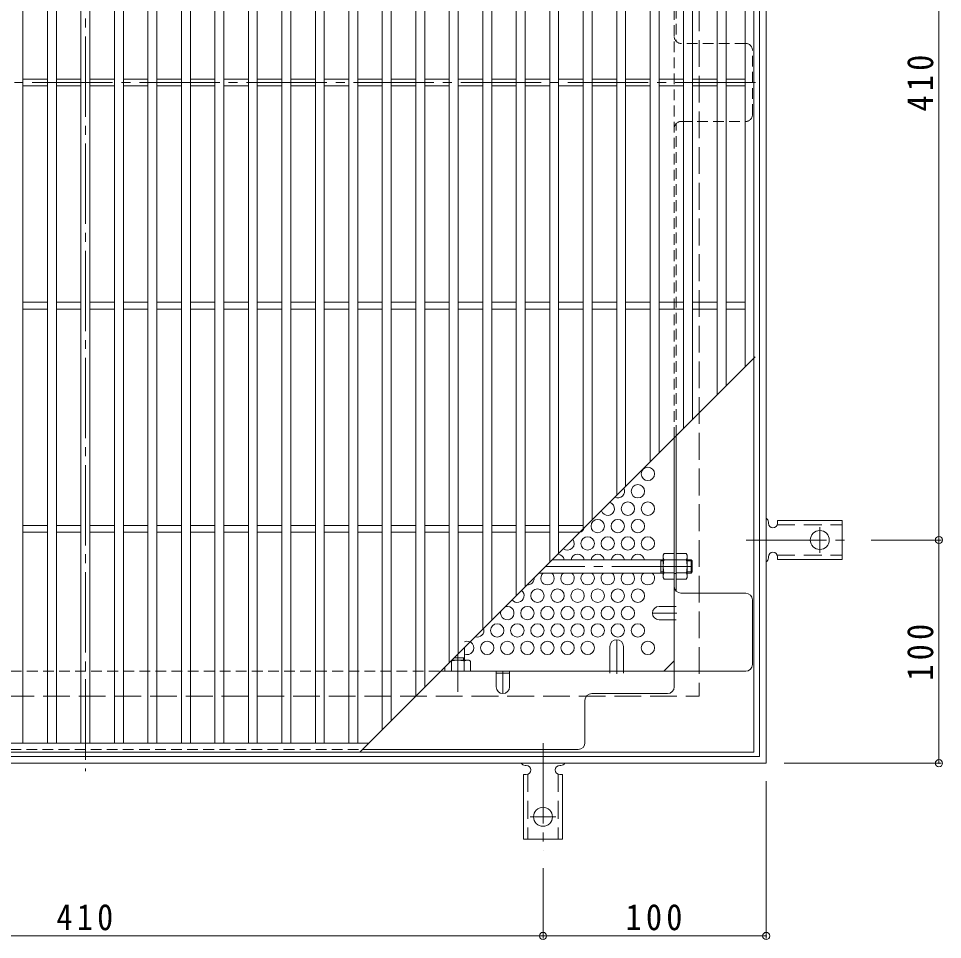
# Model space of a CAD drawing. Units: millimetres at full size, sheet at 1:4. Extents: x -932 to 1022, y -779 to 757.
# Drawn here: x -527.3 to -113.3, y -59.4 to 353.3 of the extents above; entities that cross this region are included whole.
import ezdxf

# ---------------------------------------------------------------- set-up
doc = ezdxf.new("R2010")
doc.units = ezdxf.units.MM
doc.header["$LTSCALE"] = 4
doc.header["$PDMODE"] = 32
doc.header["$PDSIZE"] = 3.2
for name, pattern in [('CHAIN1', [8, 5, -1, 1, -1]), ('CHAIN2', [12, 9, -1, 1, -1]), ('DASHED1', [1.8, 1.2, -0.6]), ('DASHED2', [3, 2, -1]), ('DASHED3', [4, 3, -1])]:
    doc.linetypes.add(name, pattern=pattern)
for name, color, linetype, lineweight in [('A-1_躯体', 3, 'Continuous', 9), ('A-2_仕上', 3, 'Continuous', 9), ('A-4_その他', 7, 'Continuous', 9), ('A-6_寸法', 2, 'Continuous', 9), ('A-7_ハッチ', 2, 'Continuous', 9), ('A-8_記号', 2, 'Continuous', 9), ('A-A_ﾊｯﾁ-ﾜｸ', 3, 'Continuous', 9), ('A-B_ﾊｯﾁ', 2, 'Continuous', 9)]:
    doc.layers.add(name, color=color, linetype=linetype, lineweight=lineweight)
doc.styles.add('ＭＳ ゴシック', font='')
doc.styles.get('ＭＳ ゴシック').set_extended_font_data('MS Gothic')

msp = doc.modelspace()

# ---------------------------------------------------------------- linework, layer by layer
at = {"layer": 'A-1_躯体', "color": 2}
for p, q in [((-192.292, 629.615), (-192.292, 19.615)), ((-195.292, 626.615), (-195.292, 22.615)), ((-195.292, 22.615), (-799.292, 22.615)), ((-192.292, 19.615), (-802.292, 19.615))]:
    msp.add_line(p, q, dxfattribs=at)
at = {"layer": 'A-1_躯体', "color": 2, "linetype": 'DASHED3'}
for p in [(-222.292, 599.615), (-772.292, 49.615)]:
    msp.add_line(p, (-222.292, 49.615), dxfattribs=at)
at = {"layer": 'A-1_躯体', "linetype": 'CHAIN2'}
for p, q in [((-225.492, 107.812), (-291.095, 107.812)), ((-330.492, 68.416), (-330.492, 51.579))]:
    msp.add_line(p, q, dxfattribs=at)
at = {"layer": 'A-1_躯体'}
for p, q in [((-238.492, 110.812), (-288.095, 110.812)), ((-239.492, 104.812), (-239.492, 110.812)), ((-239.492, 110.312), (-238.492, 110.312)), ((-225.992, 110.812), (-227.692, 110.812)), ((-227.692, 110.312), (-225.492, 110.312)), ((-225.992, 104.812), (-225.992, 110.812)), ((-225.992, 110.812), (-225.492, 110.312)), ((-225.492, 105.312), (-225.492, 110.312)), ((-238.492, 104.812), (-294.095, 104.812)), ((-239.492, 105.312), (-238.492, 105.312)), ((-227.692, 105.312), (-225.492, 105.312)), ((-225.992, 104.812), (-227.692, 104.812)), ((-225.992, 104.812), (-225.492, 105.312)), ((-327.492, 71.416), (-327.492, 65.812)), ((-332.095, 66.812), (-327.492, 66.812)), ((-327.992, 66.812), (-327.992, 65.812)), ((-332.992, 65.916), (-332.992, 65.812))]:
    msp.add_line(p, q, dxfattribs=at)
at = {"layer": 'A-2_仕上'}
for p, q in [((-525.291, 28.615), (-525.291, 620.615)), ((-514.291, 28.615), (-514.291, 620.615)), ((-510.291, 28.615), (-510.291, 620.615)), ((-499.29, 28.615), (-499.29, 620.615)), ((-495.291, 28.615), (-495.291, 620.615)), ((-484.291, 28.615), (-484.291, 620.615)), ((-480.291, 28.615), (-480.291, 620.615)), ((-469.291, 28.615), (-469.291, 620.615)), ((-465.291, 28.615), (-465.291, 620.615)), ((-454.291, 28.615), (-454.291, 620.615)), ((-450.291, 28.615), (-450.291, 620.615)), ((-439.291, 28.615), (-439.291, 620.615)), ((-435.291, 28.615), (-435.291, 620.615)), ((-424.291, 28.615), (-424.291, 620.615)), ((-420.291, 28.615), (-420.291, 620.615)), ((-409.291, 28.615), (-409.291, 620.615)), ((-405.291, 28.615), (-405.291, 620.615)), ((-394.291, 28.615), (-394.291, 620.615)), ((-390.291, 28.615), (-390.291, 620.615)), ((-379.291, 28.615), (-379.291, 620.615)), ((-375.291, 28.615), (-375.291, 620.615)), ((-364.291, 34.617), (-364.291, 620.615)), ((-360.291, 38.616), (-360.291, 620.615)), ((-349.291, 49.616), (-349.291, 620.615)), ((-345.291, 53.616), (-345.291, 620.615)), ((-334.291, 64.616), (-334.291, 620.615)), ((-330.291, 68.616), (-330.291, 620.615)), ((-319.291, 79.617), (-319.291, 620.615)), ((-315.291, 83.616), (-315.291, 620.615)), ((-304.291, 94.616), (-304.291, 620.615)), ((-300.292, 98.616), (-300.292, 620.615)), ((-289.291, 109.616), (-289.291, 620.615)), ((-285.292, 620.615), (-285.292, 113.616)), ((-274.291, 620.615), (-274.291, 124.616)), ((-270.292, 620.615), (-270.292, 128.615)), ((-259.291, 620.615), (-259.291, 139.616)), ((-255.292, 620.615), (-255.292, 143.615)), ((-244.292, 620.615), (-244.292, 154.616)), ((-240.292, 620.615), (-240.292, 158.615)), ((-229.292, 169.616), (-229.292, 620.615)), ((-225.292, 173.615), (-225.292, 620.615)), ((-214.292, 184.615), (-214.292, 620.615)), ((-210.293, 188.615), (-210.293, 620.615)), ((-201.792, 197.115), (-201.792, 620.615)), ((-525.291, 326.115), (-514.291, 326.115)), ((-525.291, 323.115), (-514.291, 323.115)), ((-510.291, 326.115), (-499.29, 326.115)), ((-510.291, 323.115), (-499.29, 323.115)), ((-495.291, 326.115), (-484.291, 326.115)), ((-495.291, 323.115), (-484.291, 323.115)), ((-480.291, 326.115), (-469.291, 326.115)), ((-480.291, 323.115), (-469.291, 323.115)), ((-465.291, 326.115), (-454.291, 326.115)), ((-465.291, 323.115), (-454.291, 323.115)), ((-450.291, 326.115), (-439.291, 326.115)), ((-450.291, 323.115), (-439.291, 323.115)), ((-435.291, 326.115), (-424.291, 326.115)), ((-435.291, 323.115), (-424.291, 323.115)), ((-420.291, 326.115), (-409.291, 326.115)), ((-420.291, 323.115), (-409.291, 323.115)), ((-405.291, 326.115), (-394.291, 326.115)), ((-405.291, 323.115), (-394.291, 323.115)), ((-390.291, 326.115), (-379.291, 326.115)), ((-390.291, 323.115), (-379.291, 323.115)), ((-375.291, 326.115), (-364.291, 326.115)), ((-375.291, 323.115), (-364.291, 323.115)), ((-360.291, 326.115), (-349.291, 326.115)), ((-360.291, 323.115), (-349.291, 323.115)), ((-345.291, 326.115), (-334.291, 326.115)), ((-345.291, 323.115), (-334.291, 323.115)), ((-330.291, 326.115), (-319.291, 326.115)), ((-330.291, 323.115), (-319.291, 323.115)), ((-315.291, 326.115), (-304.291, 326.115)), ((-315.291, 323.115), (-304.291, 323.115)), ((-300.292, 326.115), (-289.291, 326.115)), ((-300.292, 323.115), (-289.291, 323.115)), ((-285.292, 326.115), (-274.291, 326.115)), ((-285.292, 323.115), (-274.291, 323.115)), ((-270.292, 326.115), (-259.291, 326.115)), ((-270.292, 323.115), (-259.291, 323.115)), ((-255.292, 326.115), (-244.292, 326.115)), ((-255.292, 323.115), (-244.292, 323.115)), ((-240.292, 326.115), (-229.292, 326.115)), ((-240.292, 323.115), (-229.292, 323.115)), ((-225.292, 326.115), (-214.292, 326.115)), ((-225.292, 323.115), (-214.292, 323.115)), ((-210.293, 326.115), (-201.792, 326.115)), ((-210.293, 323.115), (-201.792, 323.115)), ((-525.291, 226.115), (-514.291, 226.115)), ((-510.291, 226.115), (-499.29, 226.115)), ((-495.291, 226.115), (-484.291, 226.115)), ((-480.291, 226.115), (-469.291, 226.115)), ((-465.291, 226.115), (-454.291, 226.115)), ((-450.291, 226.115), (-439.291, 226.115)), ((-435.291, 226.115), (-424.291, 226.115)), ((-420.291, 226.115), (-409.291, 226.115)), ((-405.291, 226.115), (-394.291, 226.115)), ((-390.291, 226.115), (-379.291, 226.115)), ((-375.291, 226.115), (-364.291, 226.115)), ((-360.291, 226.115), (-349.291, 226.115)), ((-345.291, 226.115), (-334.291, 226.115)), ((-330.291, 226.115), (-319.291, 226.115)), ((-315.291, 226.115), (-304.291, 226.115)), ((-300.292, 226.115), (-289.291, 226.115)), ((-285.292, 226.115), (-274.291, 226.115)), ((-270.292, 226.115), (-259.291, 226.115)), ((-255.292, 226.115), (-244.292, 226.115)), ((-240.292, 226.115), (-229.292, 226.115)), ((-225.292, 226.115), (-214.292, 226.115)), ((-210.293, 226.115), (-201.792, 226.115)), ((-525.291, 223.115), (-514.291, 223.115)), ((-510.291, 223.115), (-499.29, 223.115)), ((-495.291, 223.115), (-484.291, 223.115)), ((-480.291, 223.115), (-469.291, 223.115)), ((-465.291, 223.115), (-454.291, 223.115)), ((-450.291, 223.115), (-439.291, 223.115)), ((-435.291, 223.115), (-424.291, 223.115)), ((-420.291, 223.115), (-409.291, 223.115)), ((-405.291, 223.115), (-394.291, 223.115)), ((-390.291, 223.115), (-379.291, 223.115)), ((-375.291, 223.115), (-364.291, 223.115)), ((-360.291, 223.115), (-349.291, 223.115)), ((-345.291, 223.115), (-334.291, 223.115)), ((-330.291, 223.115), (-319.291, 223.115)), ((-315.291, 223.115), (-304.291, 223.115)), ((-300.292, 223.115), (-289.291, 223.115)), ((-285.292, 223.115), (-274.291, 223.115)), ((-270.292, 223.115), (-259.291, 223.115)), ((-255.292, 223.115), (-244.292, 223.115)), ((-240.292, 223.115), (-229.292, 223.115)), ((-225.292, 223.115), (-214.292, 223.115)), ((-210.293, 223.115), (-201.792, 223.115)), ((-197.292, 201.616), (-374.292, 24.616)), ((-525.291, 126.115), (-514.291, 126.115)), ((-510.291, 126.115), (-499.29, 126.115)), ((-495.291, 126.115), (-484.291, 126.115)), ((-480.291, 126.115), (-469.291, 126.115)), ((-465.291, 126.115), (-454.291, 126.115)), ((-450.291, 126.115), (-439.291, 126.115)), ((-435.291, 126.115), (-424.291, 126.115)), ((-420.291, 126.115), (-409.291, 126.115)), ((-405.291, 126.115), (-394.291, 126.115)), ((-390.291, 126.115), (-379.291, 126.115)), ((-375.291, 126.115), (-364.291, 126.115)), ((-360.291, 126.115), (-349.291, 126.115)), ((-345.291, 126.115), (-334.291, 126.115)), ((-330.291, 126.115), (-319.291, 126.115)), ((-315.291, 126.115), (-304.291, 126.115)), ((-300.292, 126.115), (-289.291, 126.115)), ((-285.292, 126.115), (-274.291, 126.115)), ((-525.291, 123.115), (-514.291, 123.115)), ((-510.291, 123.115), (-499.29, 123.115)), ((-495.291, 123.115), (-484.291, 123.115)), ((-480.291, 123.115), (-469.291, 123.115)), ((-465.291, 123.115), (-454.291, 123.115)), ((-450.291, 123.115), (-439.291, 123.115)), ((-435.291, 123.115), (-424.291, 123.115)), ((-420.291, 123.115), (-409.291, 123.115)), ((-405.291, 123.115), (-394.291, 123.115)), ((-390.291, 123.115), (-379.291, 123.115)), ((-375.291, 123.115), (-364.291, 123.115)), ((-360.291, 123.115), (-349.291, 123.115)), ((-345.291, 123.115), (-334.291, 123.115)), ((-330.291, 123.115), (-319.291, 123.115)), ((-315.291, 123.115), (-304.291, 123.115)), ((-300.292, 123.115), (-289.291, 123.115)), ((-285.292, 123.115), (-275.792, 123.115)), ((-370.292, 28.615), (-796.792, 28.615))]:
    msp.add_line(p, q, dxfattribs=at)
msp.add_lwpolyline([(-796.792, 624.615), (-197.791, 624.615), (-197.791, 24.615), (-796.792, 24.615)], dxfattribs=at)
at = {"layer": 'A-4_その他'}
for p, q in [((-114.914, 119.615), (-114.914, 529.615)), ((-113.714, 119.615), (-145.292, 119.615)), ((-114.914, 19.615), (-114.914, 119.615)), ((-113.714, 19.615), (-184.292, 19.615)), ((-192.292, -58.962), (-192.292, 11.615)), ((-292.292, -58.962), (-292.292, -27.385)), ((-702.291, -57.762), (-292.292, -57.762)), ((-292.292, -57.762), (-192.292, -57.762))]:
    msp.add_line(p, q, dxfattribs=at)
for p in [(-114.914, 119.615), (-114.914, 19.615), (-292.292, -57.762), (-192.292, -57.762)]:
    msp.add_point(p, dxfattribs=at)
at = {"layer": 'A-6_寸法'}
for centre in [(-245.292, 149.245), (-249.792, 141.451), (-254.292, 133.657), (-245.292, 133.657), (-267.792, 125.863), (-258.792, 125.863), (-249.792, 125.863), (-272.292, 118.068), (-263.292, 118.068), (-254.292, 118.068), (-245.292, 118.068), (-294.792, 94.686), (-285.792, 94.686), (-276.792, 94.686), (-267.792, 94.686), (-258.792, 94.686), (-249.792, 94.686), (-299.292, 86.891), (-290.292, 86.891), (-281.292, 86.891), (-272.292, 86.891), (-263.292, 86.891), (-254.292, 86.891), (-312.792, 79.097), (-303.792, 79.097), (-294.792, 79.097), (-285.792, 79.097), (-276.792, 79.097), (-267.792, 79.097), (-258.792, 79.097), (-249.792, 79.097), (-317.292, 71.303), (-308.292, 71.303), (-299.292, 71.303), (-290.292, 71.303), (-281.292, 71.303), (-272.292, 71.303), (-245.292, 71.303)]:
    msp.add_circle(centre, 3, dxfattribs=at)
for centre, start, end in [((-258.792, 141.451), 243.34421, 26.65579), ((-263.292, 133.657), 197.50106, 72.49894), ((-276.792, 125.863), 287.0224, 342.9776), ((-281.292, 118.068), 231.12362, 38.87638), ((-285.792, 110.274), 10.32692, 87.05033), ((-276.792, 110.274), 10.32692, 169.67308), ((-267.792, 110.274), 10.32692, 169.67308), ((-258.792, 110.274), 10.32692, 169.67308), ((-249.792, 110.274), 10.32692, 169.67308), ((-290.292, 102.48), 128.98227, 51.01773), ((-281.292, 102.48), 128.98227, 51.01773), ((-272.292, 102.48), 128.98227, 51.01773), ((-263.292, 102.48), 128.98227, 51.01773), ((-254.292, 102.48), 128.98227, 51.01773), ((-245.292, 102.48), 128.98227, 51.01773), ((-299.292, 102.48), 267.46036, 2.53964), ((-303.792, 94.686), 219.18152, 50.81848), ((-308.292, 86.891), 163.61779, 106.38221), ((-321.792, 79.097), 252.84161, 17.15839), ((-326.292, 71.303), 246.42182, 113.57818)]:
    msp.add_arc(centre, 3, start, end, dxfattribs=at)
at = {"layer": 'A-7_ハッチ', "linetype": 'CHAIN2'}
for p, q in [((-497.292, 633.212), (-497.292, 16.019)), ((-197.135, 324.615), (-797.017, 324.615))]:
    msp.add_line(p, q, dxfattribs=at)
at = {"layer": 'A-7_ハッチ', "linetype": 'DASHED1'}
for p, q in [((-233.492, 165.416), (-233.492, 595.419)), ((-232.692, 552.462), (-232.692, 343.076)), ((-201.488, 342.116), (-230.492, 342.116)), ((-198.488, 310.115), (-198.488, 339.116)), ((-230.492, 307.115), (-201.488, 307.115)), ((-232.692, 166.216), (-232.692, 306.154)), ((-232.692, 110.812), (-233.492, 110.812)), ((-232.692, 104.612), (-233.492, 104.612)), ((-233.492, 89.891), (-232.692, 89.891)), ((-233.492, 83.891), (-232.692, 83.891)), ((-761.092, 60.812), (-338.095, 60.812)), ((-262.292, 60.812), (-262.292, 60.012)), ((-256.292, 60.812), (-256.292, 60.012)), ((-718.091, 25.812), (-373.095, 25.812))]:
    msp.add_line(p, q, dxfattribs=at)
at = {"layer": 'A-7_ハッチ'}
for p, q in [((-232.692, 96.773), (-232.692, 166.216)), ((-233.492, 53.812), (-233.492, 165.416)), ((-201.488, 95.813), (-230.492, 95.813)), ((-198.488, 63.812), (-198.488, 92.813)), ((-238.104, 60.812), (-233.492, 65.424)), ((-338.095, 60.812), (-201.488, 60.812)), ((-313.292, 60.012), (-307.292, 60.012)), ((-270.493, 50.812), (-236.492, 50.812)), ((-273.493, 28.812), (-273.493, 47.812)), ((-373.095, 25.812), (-276.493, 25.812))]:
    msp.add_line(p, q, dxfattribs=at)
at = {"layer": 'A-7_ハッチ', "linetype": 'DASHED1'}
for centre, start, end in [((-230.492, 345.116), 180, 270), ((-201.488, 339.116), 0, 90), ((-230.492, 304.115), 90, 180), ((-201.488, 310.115), 270, 0)]:
    msp.add_arc(centre, 3, start, end, dxfattribs=at)
at = {"layer": 'A-7_ハッチ'}
for centre, start, end in [((-230.492, 98.813), 180, 270), ((-201.488, 92.813), 0, 90), ((-201.488, 63.812), 270, 0), ((-270.493, 47.812), 90, 180), ((-236.492, 53.812), 270, 0), ((-276.493, 28.812), 270, 0)]:
    msp.add_arc(centre, 3, start, end, dxfattribs=at)
at = {"layer": 'A-8_記号'}
for p, q in [((-240.292, 89.891), (-233.492, 89.891)), ((-240.292, 83.891), (-233.492, 83.891)), ((-262.292, 71.962), (-262.292, 60.812)), ((-256.292, 71.962), (-256.292, 60.812)), ((-313.292, 53.812), (-313.292, 60.812)), ((-307.292, 53.812), (-307.292, 60.812))]:
    msp.add_line(p, q, dxfattribs=at)
at = {"layer": 'A-8_記号', "linetype": 'CHAIN1'}
for p, q in [((-232.292, 86.891), (-243.292, 86.891)), ((-259.292, 59.612), (-259.292, 74.962)), ((-310.292, 60.812), (-310.292, 50.812))]:
    msp.add_line(p, q, dxfattribs=at)
at = {"layer": 'A-8_記号'}
for centre, start, end in [((-240.292, 86.891), 90, 270), ((-259.292, 71.962), 0, 180), ((-310.292, 53.812), 180, 0)]:
    msp.add_arc(centre, 3, start, end, dxfattribs=at)
at = {"layer": 'A-A_ﾊｯﾁ-ﾜｸ'}
for p, q in [((-187.292, 128.366), (-187.292, 127.116)), ((-187.292, 128.366), (-158.292, 128.366)), ((-158.292, 110.866), (-158.292, 128.366)), ((-191.292, 127.616), (-191.292, 127.116)), ((-191.292, 112.12), (-191.292, 111.607)), ((-187.292, 110.866), (-187.292, 112.116)), ((-187.292, 110.866), (-158.292, 110.866)), ((-299.787, 18.615), (-300.3, 18.615)), ((-284.292, 18.615), (-284.792, 18.615)), ((-301.042, 14.615), (-299.792, 14.615)), ((-301.042, 14.615), (-301.042, -14.385)), ((-283.541, 14.615), (-284.791, 14.615)), ((-283.541, 14.615), (-283.541, -14.385)), ((-301.042, -14.385), (-283.541, -14.385))]:
    msp.add_line(p, q, dxfattribs=at)
at = {"layer": 'A-A_ﾊｯﾁ-ﾜｸ', "linetype": 'DASHED2'}
for p, q in [((-187.438, 126.366), (-158.292, 126.366)), ((-187.438, 112.866), (-158.292, 112.866)), ((-299.042, 14.761), (-299.042, -14.385)), ((-285.541, 14.761), (-285.541, -14.385))]:
    msp.add_line(p, q, dxfattribs=at)
at = {"layer": 'A-A_ﾊｯﾁ-ﾜｸ', "color": 7, "linetype": 'CHAIN2'}
for p, q in [((-168.292, 125.392), (-168.292, 113.84)), ((-201.292, 119.616), (-153.292, 119.616)), ((-292.292, 28.616), (-292.292, -19.385)), ((-286.516, -4.385), (-298.068, -4.385))]:
    msp.add_line(p, q, dxfattribs=at)
at = {"layer": 'A-A_ﾊｯﾁ-ﾜｸ'}
for centre in [(-168.292, 119.616), (-292.292, -4.385)]:
    msp.add_circle(centre, 4.25, dxfattribs=at)
for centre, start, end in [((-193.292, 127.616), 0.27597, 60.00049), ((-189.292, 127.116), 180, 0), ((-189.292, 112.116), 0, 179.86671), ((-193.292, 111.616), 299.99928, 359.75838), ((-300.292, 20.615), 209.99928, 269.75838), ((-299.792, 16.615), 270, 89.86671), ((-284.791, 16.615), 90, 270), ((-284.292, 20.615), 270.27597, 330.00049)]:
    msp.add_arc(centre, 2, start, end, dxfattribs=at)
at = {"layer": 'A-B_ﾊｯﾁ'}
for p, q in [((-238.492, 112.812), (-238.059, 113.562)), ((-238.492, 102.812), (-238.492, 112.812)), ((-233.492, 113.562), (-238.059, 113.562)), ((-233.492, 102.062), (-233.492, 113.562)), ((-232.692, 102.062), (-232.692, 113.562)), ((-232.692, 113.562), (-228.125, 113.562)), ((-227.692, 112.812), (-228.125, 113.562)), ((-227.692, 102.812), (-227.692, 112.812)), ((-238.059, 110.675), (-233.492, 110.675)), ((-228.125, 110.675), (-232.692, 110.675)), ((-238.059, 104.949), (-233.492, 104.949)), ((-228.125, 104.949), (-232.692, 104.949)), ((-238.492, 102.812), (-238.059, 102.062)), ((-233.492, 102.062), (-238.059, 102.062)), ((-232.692, 102.062), (-228.125, 102.062)), ((-227.692, 102.812), (-228.125, 102.062)), ((-336.242, 60.812), (-336.242, 62.666)), ((-333.355, 65.379), (-333.355, 60.812)), ((-333.095, 65.812), (-325.492, 65.812)), ((-327.628, 65.379), (-327.628, 60.812)), ((-325.492, 65.812), (-324.742, 65.379)), ((-324.742, 60.812), (-324.742, 65.379))]:
    msp.add_line(p, q, dxfattribs=at)
for centre, radius, start, end in [((-235.21, 111.917), 3.29, 149.99998, 176.07924), ((-235.757, 112.152), 2.735, 180.2103, 212.68507), ((-230.974, 111.917), 3.29, 3.92076, 30.00002), ((-230.426, 112.152), 2.735, 327.31493, 359.7897), ((-228.809, 107.812), 9.683, 162.79973, 197.20026), ((-237.374, 107.812), 9.683, 342.79974, 17.20027), ((-235.757, 103.472), 2.735, 147.31491, 179.78969), ((-230.426, 103.472), 2.735, 0.21031, 32.68509), ((-235.21, 103.707), 3.29, 183.92075, 210), ((-230.974, 103.707), 3.29, 330, 356.07925), ((-334.832, 63.077), 2.735, 57.31491, 59.9618), ((-330.492, 56.129), 9.683, 72.79973, 107.20026), ((-326.151, 63.077), 2.735, 90.2103, 122.68507), ((-326.386, 62.53), 3.29, 59.99998, 86.07924)]:
    msp.add_arc(centre, radius, start, end, dxfattribs=at)

# ---------------------------------------------------------------- texts
at = {"layer": 'A-4_その他', "color": 2, "char_height": 11.73, "attachment_point": 7, "rotation": 90, "style": 'ＭＳ ゴシック'}
for s, insert in [('\\T1.27;\\W0.9;410', (-117.314, 311.615)), ('\\T1.27;\\W0.9;100', (-117.314, 56.615))]:
    msp.add_mtext(s, dxfattribs=dict(at, insert=insert))
at = {"layer": 'A-4_その他', "color": 2, "char_height": 11.73, "attachment_point": 7, "style": 'ＭＳ ゴシック'}
for s, insert in [('\\T1.27;\\W0.9;410', (-510.291, -55.362)), ('\\T1.27;\\W0.9;100', (-255.292, -55.362))]:
    msp.add_mtext(s, dxfattribs=dict(at, insert=insert))

doc.saveas('drawing.dxf')
